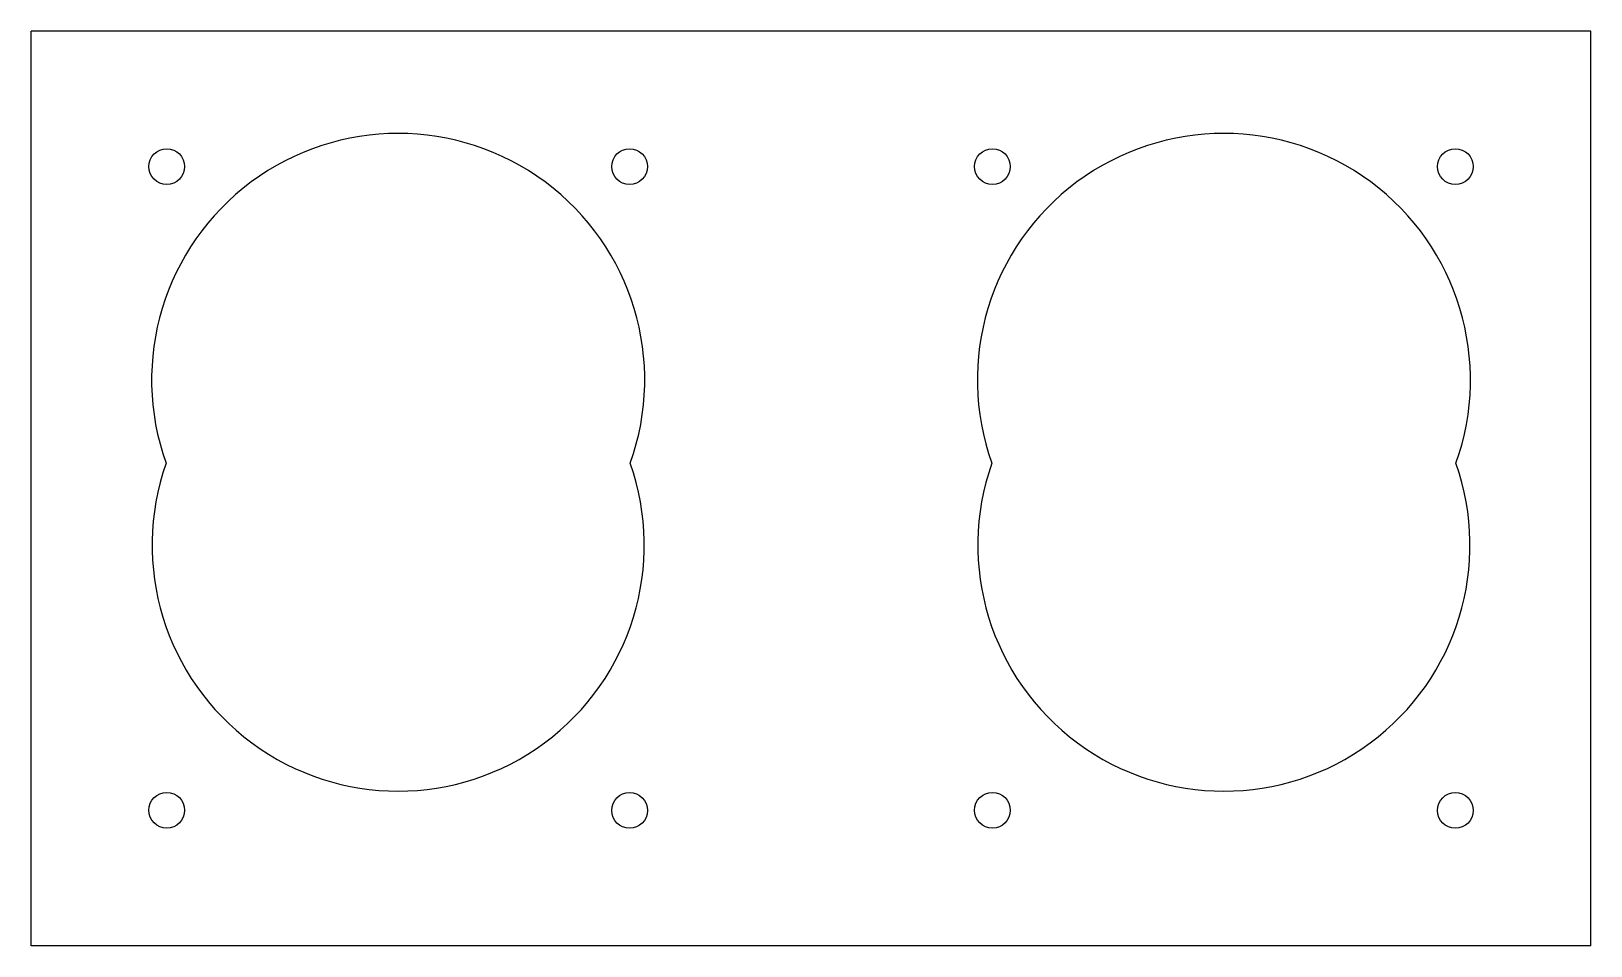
# Model space of a CAD drawing. Header units: millimetres. Extents: x -93 to 35, y -30 to 45.
import ezdxf

# ---------------------------------------------------------------- set-up
doc = ezdxf.new("R2010")
doc.units = ezdxf.units.MM

msp = doc.modelspace()

# ---------------------------------------------------------------- linework, layer by layer
at = {"color": 7, "linetype": 'Continuous', "lineweight": 25}
for p, q in [((-93.4, -30.47), (-93.4, 44.62)), ((34.62, 44.62), (-93.4, 44.62)), ((34.62, -30.47), (34.62, 44.62)), ((34.62, -30.47), (-93.4, -30.47))]:
    msp.add_line(p, q, dxfattribs=at)
for centre in [(-82.28, 33.5), (-44.28, 33.5), (-14.5, 33.5), (23.5, 33.5), (-82.28, -19.34), (-44.28, -19.35), (-14.5, -19.34), (23.5, -19.35)]:
    msp.add_circle(centre, 1.47, dxfattribs=at)
for centre, radius, start, end in [((-63.28, 15.99), 20.24, 340.2553, 199.745), ((4.5, 15.99), 20.24, 340.255, 199.7447), ((-63.28, 2.43), 20.2, 160.5448, 19.4556), ((4.5, 2.43), 20.2, 160.5444, 19.4552)]:
    msp.add_arc(centre, radius, start, end, dxfattribs=at)

doc.saveas('drawing.dxf')
